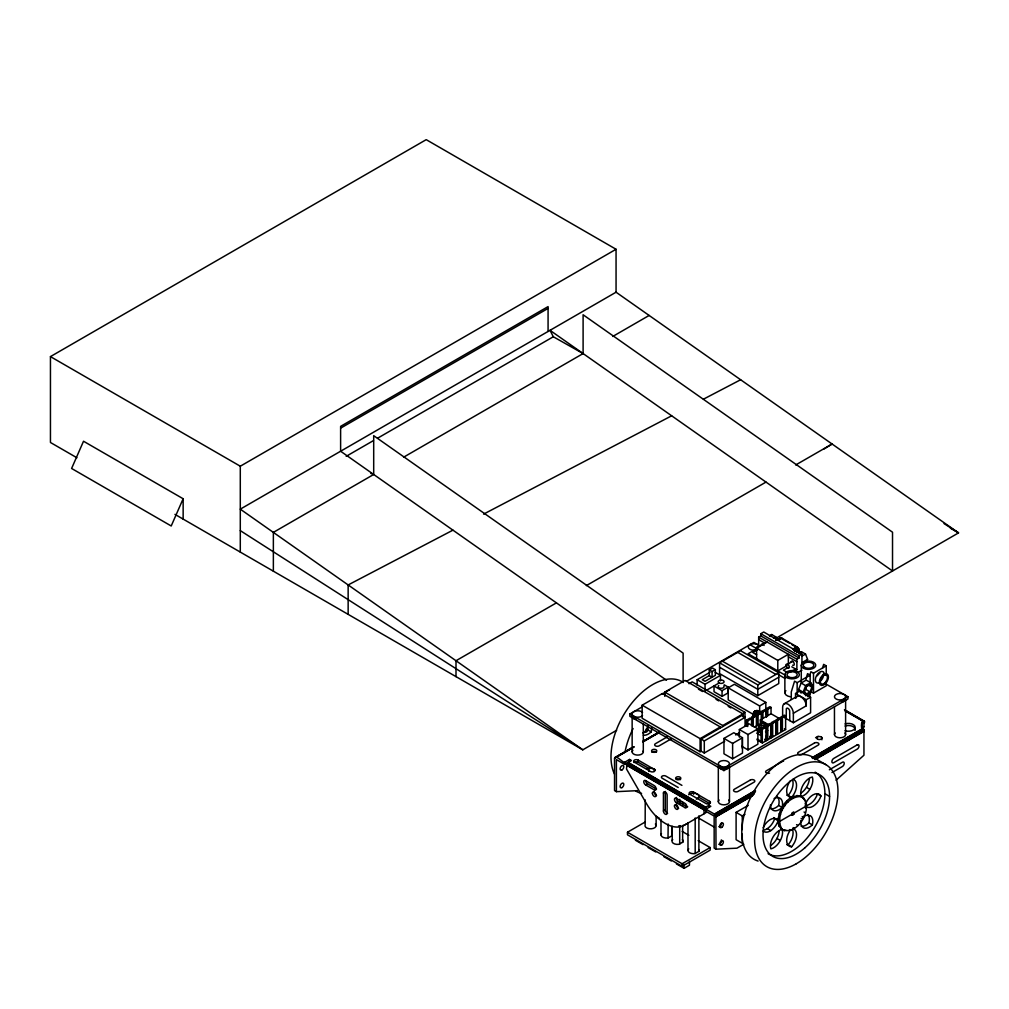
<?xml version="1.0" encoding="UTF-8"?>
<svg xmlns="http://www.w3.org/2000/svg" width="1009" height="1009" viewBox="0 0 1009 1009"><rect width="100%" height="100%" fill="white"/><g stroke="black" fill="none" stroke-linecap="round" stroke-linejoin="round"><path stroke-width="1.5" d="M644.852 822.209L627.484 832.236L627.484 834.796L682.109 866.327L710.147 850.133L710.147 847.573L698.165 840.648M641.875 707.057L629.83 714.006L629.83 716.289L723.894 770.599L847.926 698.997L847.926 696.714L826.346 684.266M633.778 718.559L633.778 716.289M720.325 727.956L720.325 726.959L662.383 693.511L642.165 705.177L642.165 718.282L700.107 751.73L701.091 751.163L704.295 753.017L724.714 741.224M660.996 834.872L660.996 819.409M664.805 696.374L664.805 692.111L685.023 680.432L742.965 713.893L742.965 716.794M661.475 833.623L661.185 834.039A5.575 3.216 0 0 0 668.008 837.974L668.185 824.025M671.88 826.535L671.88 835.805L668.185 837.937M672.221 826.358L672.221 840.27L672.713 839.589M679.7 844.142L679.7 825.602M679.7 803.959L679.7 799.317M682.109 866.327L682.109 863.767L710.147 847.573M682.639 842.452L682.639 825.45M682.639 805.359L682.639 802.256M700.107 751.73L700.107 738.638L720.325 726.959M709.289 675.639L709.289 669.938L712.556 668.059L715.343 669.673L715.343 675.362L705.039 681.315L702.239 679.7L709.289 675.639L712.077 677.253L712.077 671.553L715.343 669.673M719.581 667.264L719.581 673.583L757.797 695.655L778.759 683.547L778.759 672.789L740.543 650.729L719.581 662.825L719.581 667.264L757.809 689.324L778.759 677.228M719.947 768.316L719.947 766.033L629.83 714.006M722.747 726.556L722.747 725.559L742.965 713.893M723.97 738.424L723.97 753.799L732.622 758.793L742.485 753.092L742.485 737.73L733.833 732.723L723.97 738.424L732.622 743.419L732.622 758.793M727.842 768.316L727.842 766.033L847.926 696.714M765.818 714.511L765.818 702.415L734.375 684.266L728.208 687.823L728.208 699.918L753.105 714.284M739.357 737.226L739.357 729.545L749.22 723.844L757.873 728.839L757.873 744.213L748.01 749.914L741.829 746.345M746.496 726.24L746.496 720.174L750.318 717.979L751.554 718.685L751.554 725.748M747.732 726.543L747.732 720.893L751.554 718.685M748.01 749.914L748.01 734.539L757.873 728.839M753.219 726.404L753.219 717.727L751.982 717.008L751.982 725.484M756.422 726.001L756.422 715.873L755.186 715.167L751.982 717.008M756.611 658.7L756.611 648.169L767.181 642.077M756.851 725.496L756.851 714.208L760.054 712.354L761.291 713.06L761.291 724.487M757.191 716.34L757.191 710.487L754.555 711.408L756.624 710.828L759.373 713.577L758.73 713.855C757.393 708.394 754.682 713.073 758.314 711.395C756.258 709.504 753.282 713.413 752.979 715.482L754.114 716.604C753.647 712.253 760.206 707.977 761.404 713.905L758.276 710.664M757.191 710.866L759.865 711.421L761.404 714.183M757.797 695.655L757.797 684.884L719.581 662.825M754.278 727.224L758.087 725.03L758.087 714.914L761.291 713.06M758.604 725.408L758.604 729.116L759.815 731.739L759.815 728.031L758.604 725.408L761.946 723.491M759.651 712.013L759.651 705.972L765.818 702.415M766.588 717.058L766.588 708.583L769.817 706.716L771.04 707.435L771.04 713.741L760.319 719.934L760.319 723.743L758.087 725.03M758.667 646.34L758.667 637.158L760.811 635.922L760.811 633.702L763.725 632.012L801.941 654.084L801.941 664.326M785.62 715.848L782.404 717.714L782.404 730.428L781.18 729.709L781.18 716.995L784.397 715.141L785.62 715.848L785.62 729.494L762.312 742.952L761.076 742.233L761.076 728.599L764.898 726.392L766.134 727.111L766.134 739.824L767.799 738.853L767.799 726.139L766.563 725.433L766.563 739.067L767.799 739.786M761.719 719.858L761.719 711.395L764.923 709.541L766.159 710.248L766.159 716.554M762.955 718.408L762.955 712.102L766.159 710.248M765.982 739.408L766.563 735.548M771.431 736.255L771.431 722.621L774.647 720.767L775.871 721.485L772.667 723.339L772.667 736.04L771.002 737.011L771.002 724.298L769.766 723.579L766.563 725.433M775.871 721.485L775.871 734.199L777.535 733.24L777.535 720.527L780.739 718.673L779.516 717.954L776.299 719.808L776.299 733.442L777.535 734.161M788.357 664.83L788.357 654.299L777.8 660.403L777.8 670.922L787.045 665.587M780.739 718.673L780.739 731.386L782.404 730.428M784.876 692.716L784.876 674.706M786.225 718.597L786.326 708.848A2.459 1.425 60 0 1 788.004 708.381A2.459 1.425 60 0 1 789.669 710.777L789.795 720.653M790.211 780.865A12.537 7.24 -60 0 0 786.679 791.043L786.831 792.872A12.537 7.24 -60 0 0 791.611 797.413L791.611 797.274M793.364 722.721L793.364 713.262A7.593 4.389 60 0 0 788.004 704.181A7.593 4.389 60 0 0 782.631 707.069L782.631 716.516L793.364 722.721L810.593 712.77L810.593 697.219L799.847 691.014L795.533 693.511L795.533 698.089M794.234 671.262L796.883 669.736L796.883 659.218L758.667 637.158M796.883 659.218L799.027 657.982L799.027 655.762L801.941 654.084M801.272 681.743L801.272 665.234M821.906 739.774A2.611 1.513 0 0 0 821.641 739.408L821.641 737.276M843.978 701.28L843.978 698.997M864.562 722.116L862.09 722.835L862.708 723.188C866.025 723.314 864.095 719.581 862.594 721.195A16.333 9.434 -0.1 0 0 862.594 728.031L863.944 729.595L863.944 755.224L836.032 780.234M778.141 822.474C777.561 810.58 787.878 792.481 801.423 796.593C786.604 795.483 774.307 816.836 782.063 829.322L778.986 825.942L778.141 822.474L779.49 823.256M782.101 829.411A12.537 7.24 -60 0 1 781.016 839.084L779.97 841.153A12.537 7.24 -60 0 1 770.863 848.859L770.498 847.219A12.524 7.227 -60 0 1 773.008 837.117L774.269 835.175A12.524 7.227 -60 0 1 782.101 829.411C798.081 837.142 816.331 804.703 800.061 795.811M637.347 790.665L616.398 791.661L614.544 790.589L614.544 758.566C616.045 753.937 622.364 762.804 624.659 762.262L629.591 759.424L631.432 760.483L627.043 763.649L626.501 769.022L646.227 803.189A37.674 21.757 60 0 0 684.329 825.185L705.896 812.724L705.896 809.168L714.397 814.099L715.873 816.243L716.012 849.174L736.961 848.178L743.772 844.243M704.055 810.24L705.896 807.036L708.986 805.258L710.828 806.33L704.055 810.24L704.055 813.796M799.115 653.618L799.128 649.859L797.261 647.034L781.483 637.915L780.108 637.94L779.478 639.214M756.107 716.251L757.191 711.269L758.73 710.777C760.849 716.894 748.665 708.999 759.298 711.799C757.633 709.264 753.193 713.577 753.42 716.087M752.828 714.826L754.555 711.408L752.979 715.482M752.979 714.183L753.95 711.938M758.163 715.154L757.986 714.031C750.166 714.132 757.873 708.217 760.963 713.048L760.836 713.615C760.332 710.298 755.249 710.664 753.42 713.048L754.518 714.586L757.191 715.23M805.914 679.044L807.553 673.659L810.151 675.147L810.151 684.354M809.697 675.753L810.921 671.717L813.506 673.205L826.232 665.864L826.232 675.059M822.411 668.412L823.647 664.363L826.232 665.864M801.121 693.133L798.598 689.538L801.121 683.017L806.178 680.104L810.744 682.74L813.267 686.334L810.744 692.842L805.686 695.769M804.841 694.57L803.151 692.174L805.686 685.653L810.744 682.74M806.885 685.679L805.497 689.248L810.063 691.884L811.904 687.116L810.063 684.48L806.368 686.625L804.514 691.392L806.368 694.015L810.063 691.884M183.146 498.749L171.215 525.979L71.601 468.466L83.52 441.236L183.146 498.749L183.146 519.093M779.112 830.886A12.537 7.24 -60 0 1 777.573 837.092L776.526 839.16A12.537 7.24 -60 0 1 770.649 845.529M792.09 815.184L793.78 812.27L792.935 812.346A1.677 0.971 -60 0 0 791.75 814.414L779.516 821.477L774.71 818.703A12.537 7.24 -60 0 0 773.853 817.593M862.317 729.393L863.944 726.745L863.944 721.498L845.265 710.714M793.78 812.27A1.677 0.971 -60 0 1 793.78 814.213L792.935 815.095A1.677 0.971 -60 0 1 791.75 814.414M770.334 636.502L771.708 634.535L775.833 636.919L776.867 639.58M800.036 653.643L801.411 651.688L805.535 654.072L807.604 659.394L805.535 662.32M688.743 794.751A5.575 3.216 0 0 1 695.706 793.389A5.575 3.216 0 0 1 698.96 797.198L696.361 799.153M698.96 849.616A5.575 3.216 0 0 1 698.96 851.293L695.012 853.564A5.575 3.216 0 0 1 689.147 852.416A5.575 3.216 0 0 1 688.743 848.846M753.42 713.577L754.215 712.19L753.13 714.536L755.085 716.012L757.191 711.269L759.865 711.509M774.71 818.703A12.537 7.24 -60 0 1 768.404 827.872L766.764 828.982A12.537 7.24 -60 0 1 763.561 830.142M763.132 827.758A12.537 7.24 -60 0 1 770.22 819.598L771.86 818.829A12.537 7.24 -60 0 1 778.166 820.695A12.537 7.24 -60 0 1 771.86 829.865L770.22 830.975A12.537 7.24 -60 0 1 763.132 830.987M804.387 816.041L802.76 817.076L805.977 815.335L810.227 815.613A12.537 7.24 -60 0 1 812.371 824.895A12.461 7.202 -60 0 1 803.278 827.708L802.243 826.863A12.461 7.202 -60 0 1 800.793 820.494M824.05 448.967L832.084 444.01L795.672 464.985M862.859 728.372L812.119 757.683M723.894 770.599L723.894 768.328L727.842 766.033M76.911 457.758L50.45 442.484L50.45 356.606L426.214 139.658L616.058 249.261L616.058 292.206L958.55 532.878L775.58 638.508M50.45 356.606L240.293 466.208L616.058 249.261M341.067 427.904L548.013 308.439M616.058 292.206L240.293 509.154L582.786 749.826L616.676 730.251M346.201 456.32L373.456 440.592M377.543 438.234L553.31 336.754L583.101 353.566L583.101 314.77L892.524 532.21L892.524 570.993L550.031 330.321L553.31 336.754M683.118 682.589L683.118 653.113L373.696 435.674L373.696 474.47L273.363 532.386L273.363 571.182M403.613 457.191L583.101 353.566M612.753 336.451L649.128 315.451M556.413 602.865L456.005 660.731L456.005 676.623M586.355 585.611L766.008 482.088M686.448 681.327L753.862 642.405L757.797 644.688M769.388 635.884L771.708 634.535M688.97 683.711L692.174 681.857L744.945 712.316L745.121 726.417M697.143 685.174L697.143 679.7L709.983 672.297M757.986 647.072L762.918 644.234M773.512 638.256L775.833 636.919M757.343 648.434L748.098 653.782L785.103 675.135M757.519 649.758L752.777 652.495L756.624 654.715M776.173 640.211L780.335 637.827M775.984 640.374L780.878 637.764M776.993 640.097L781.168 637.814M777.561 640.185L781.483 637.915M777.863 640.337L781.798 638.066M705.039 691.089L705.039 684.266L720.451 675.362L720.451 680.835M706.325 690.358L719.165 682.942M793.024 649.09L796.946 646.819M793.339 649.291L797.261 647.034M722.053 690.661L728.208 687.104L728.208 692.805L722.053 696.361L714.031 691.733L714.031 686.044L722.053 690.661L722.053 696.361M793.642 649.544L797.577 647.286M793.944 649.846L797.867 647.576M794.222 650.174L798.157 647.904M794.487 650.528L798.409 648.257M794.714 650.906L798.649 648.648M794.915 651.309L798.838 649.039M796.391 650.956L799.002 649.443M796.517 651.36L799.128 649.859M796.606 651.764L799.216 650.25M796.643 652.155L799.267 650.641M614.796 757.645L633.791 746.673M642.619 741.577L658.902 732.168M796.643 652.52L799.267 651.007M614.683 757.835L633.69 746.862M642.834 741.577L659.117 732.181M614.607 758.049L633.614 747.076M643.061 741.615L659.344 732.219M614.557 758.289L633.803 747.19M643.301 741.703L659.583 732.294M799.09 653.025L801.411 651.688M787.688 664.225L792.62 661.374A2.321 1.337 60 0 1 794.26 664.212A2.321 1.337 60 0 1 792.62 665.158M802.054 656.077L805.535 654.072M667.428 736.784L655.409 743.721A2.611 1.513 0 0 0 655.409 745.853A2.611 1.513 0 0 0 659.117 745.865L671.136 738.916M757.797 684.884L778.759 672.789M788.155 667.441L783.413 670.178L787.247 672.398M616.398 791.661L616.398 759.626L624.659 764.406L629.591 761.555L629.591 759.424M801.802 662.736L807.604 659.394M790.905 671.767L795.647 669.03M798.031 672.423L801.941 670.165M741.741 714.17L744.945 712.316M791.283 699.199L791.283 691.934L794.562 681.163L797.148 682.652L810.151 675.147M701.091 739.055L741.918 715.482L745.121 717.336L704.295 740.909L701.091 739.055L701.091 751.163M753.219 717.727L756.422 715.873M766.588 708.583L767.824 709.289L771.04 707.435M784.27 703.765L797.173 696.324M645.609 784.901L654.248 789.883A2.611 1.513 60 0 0 656.09 788.811A2.611 1.513 60 0 0 654.248 785.607L645.609 780.625A2.611 1.513 60 0 0 643.767 781.698A2.611 1.513 60 0 0 645.609 784.901L647.463 783.829L656.09 788.811A2.611 1.513 60 0 0 656.569 789.013M735.599 734.943L739.685 732.584M807.553 696.576L810.151 695.075L810.151 692.01M811.16 691.783L813.506 693.133L826.232 685.792L826.232 681.189M795.533 693.511L806.279 699.704L810.593 697.219M732.622 743.419L742.485 737.73M654.248 789.883L656.09 788.811M767.799 726.139L771.002 724.298M761.076 728.599L762.312 729.305L766.134 727.111M793.364 713.262L806.279 705.808L806.279 699.704M663.43 793.049A2.611 1.513 60 0 1 665.272 791.977A2.611 1.513 60 0 1 667.126 795.18L667.126 813.115A2.611 1.513 60 0 1 665.272 814.187A2.611 1.513 60 0 1 663.43 810.984L663.43 793.049L665.272 791.977A2.611 1.513 60 0 1 665.335 791.46M765.982 738.474L767.799 738.853M676.307 802.622L684.934 807.604A2.611 1.513 60 0 0 686.788 806.532A2.611 1.513 60 0 0 684.934 803.341L676.307 798.346A2.611 1.513 60 0 0 674.466 799.418A2.611 1.513 60 0 0 676.307 802.622L678.162 801.55L686.788 806.532A2.611 1.513 60 0 0 687.709 806.784M663.43 810.984L665.272 809.924L665.272 791.977M684.934 807.604L686.788 806.532M815.575 737.743L818.198 736.217M782.391 761.518L766.373 770.775A2.611 1.501 0 0 0 766.146 772.755A2.611 1.501 0 0 0 769.526 773.134M863.944 726.745L862.102 727.817L862.102 724.084M714.397 814.099L755.123 790.589M714.637 814.288L755.35 790.779M812.359 757.873L862.581 728.876L863.401 729.911L863.931 731.437L815.07 759.651M714.864 814.515L755.59 791.006M812.586 758.087L862.809 729.103M715.078 814.755L754.442 792.04M812.8 758.339L863.023 729.343M715.28 815.032L754.644 792.305M813.002 758.617L863.225 729.621M715.469 815.322L754.82 792.595M814.54 758.112L863.401 729.911M715.621 815.625L753.635 793.679M814.704 758.415L863.565 730.213M715.759 815.928L753.761 793.995M814.843 758.73L863.704 730.516M715.873 816.243L753.874 794.297M814.944 759.045L863.805 730.831M715.949 816.558L752.588 795.395M815.02 759.348L863.881 731.147M715.986 816.849L752.638 795.697M742.271 834.153L742.271 843.272L736.103 839.702L736.103 812.371L748.274 805.346M736.103 812.371L742.271 815.928L744.97 814.364M829.36 769.779L842.364 762.262A2.611 1.513 -60 0 1 844.218 763.334A2.611 1.513 -60 0 1 842.376 766.537L831.958 772.541M676.408 863.893L684.077 868.32L689.462 865.205L689.462 861.282M794.121 813.04L806.418 805.951L805.056 805.169M765.478 728.107L767.698 726.821M765.478 731.802L767.698 730.529M452.94 530.154L348.143 584.943L348.143 614.355M483.588 514.123L671.666 415.796M703.399 399.211L740.631 379.75M862.96 720.931L862.708 723.188L863.944 721.763L845.075 710.878M754.518 711.509L756.22 710.941M646.605 769.236L649.102 768.404A5.575 3.216 0 0 1 655.371 769.905M755.009 711.055L757.191 711.269L759.764 713.275M756.107 710.664L755.085 711.799L757.191 711.269L757.986 714.031M756.397 710.601L757.191 710.538M783.161 830.066L786.188 830.42M763.46 723.73L766.487 724.197M759.815 728.031L762.842 728.511M370.845 473.398L373.696 474.47M769.968 808.423L770.8 808.739A12.537 7.24 -60 0 0 778.645 805.459L783.451 808.234M781.571 638.672L789.379 643.162M758.276 711.559L760.168 712.77M863.944 729.595L862.581 728.876M950.364 528.161L958.55 532.878L944.046 523.595M791.888 644.612L797.186 647.69A2.409 1.387 60 0 1 798.333 649.165M760.811 633.702L799.027 655.762M760.811 635.922L799.027 657.982M758.667 639.643L764.746 643.162M788.37 656.796L796.883 661.715M791.8 666.81L796.883 669.736M756.611 648.169L777.8 660.403M749.914 644.688L757.797 649.241M807.351 684.48L811.904 687.116M801.121 683.017L805.686 685.653M844.659 709.844L864.309 721.195M844.432 709.844L864.499 721.612M778.128 674.453L784.952 678.401M737.705 652.356L775.921 674.428M798.598 689.538L803.151 692.174M722.419 661.185L760.635 683.244M715.192 672.322L720.451 675.362M709.289 669.938L712.077 671.553M781.18 716.995L782.404 717.714M724.21 684.796L728.208 687.104M728.208 687.823L759.651 705.972M771.04 713.741L780.386 719.14M761.719 711.395L762.955 712.102M776.299 719.808L777.535 720.527M784.397 728.775L785.62 729.494M697.143 679.7L705.039 684.266M756.851 714.208L758.087 714.914M771.431 722.621L772.667 723.339M760.319 719.934L772.326 726.871M776.299 732.521L777.535 733.24M698.442 689.172L702.504 691.518M716.037 699.325L718.736 700.889M728.208 706.363L730.92 707.927M825.766 764.608L812.939 757.204A58.926 34.041 -60 0 0 752.109 794.613A58.926 34.041 -60 0 0 758.112 861.055M746.496 720.174L747.732 720.893M771.431 735.334L772.667 736.04M769.766 736.293L771.002 737.011M769.766 737.226L771.002 737.932M756.636 730.491L760.647 732.811M756.636 733.089L760.647 735.397M764.898 739.105L766.134 739.824M764.898 740.026L766.134 740.745M757.078 739.004L761.076 741.312M739.357 729.545L748.01 734.539M757.078 739.925L761.076 742.233M664.805 692.111L722.747 725.559M824.895 793.717L829.587 796.416M805.914 806.279A12.537 7.24 -60 0 0 811.375 807.049L813.002 806.279A12.537 7.24 -60 0 0 820.948 796L817.492 794.007A12.537 7.24 -60 0 1 809.546 804.287L807.919 805.056A12.537 7.24 -60 0 1 806.342 805.447M810.227 788.748A12.537 7.24 -60 0 0 812.359 777.006A12.537 7.24 -60 0 0 803.252 784.725L802.205 786.78A12.537 7.24 -60 0 0 801.121 796.467L803.87 798.119M642.165 705.177L700.107 738.638M797.034 795.445L798.384 796.24M805.586 800.705L802.521 797.337M793.629 796.29L794.978 797.072M805.081 803.391L806.443 804.186M786.768 795.231A12.537 7.24 -60 0 0 788.155 795.42L792.973 798.195M790.085 798.258L791.447 799.04M805.018 807.528L806.38 808.31M786.654 801.222L788.004 802.004M804.047 812.018L805.396 812.8M783.552 804.993L784.914 805.775M802.218 816.571L803.568 817.353M646.378 729.116L651.196 731.891A12.701 7.328 -60 0 0 651.625 727.88M792.09 813.241L793.78 814.213M801.121 818.413L802.483 819.194M807.831 814.477A12.537 7.24 -60 0 1 808.915 822.903L812.371 824.895M781.004 809.294L782.366 810.076M779.175 813.859L780.537 814.641M796.568 824.643L797.93 825.425M778.204 818.349L779.553 819.131M793.137 827.62L794.487 828.402M789.593 829.587L790.955 830.369M778.986 825.942L780.348 826.724M767.332 828.603L770.775 830.596M776.88 838.454L780.335 840.447M786.768 844.634A12.537 7.24 -60 0 0 788.155 844.81L791.611 846.803A12.537 7.24 -60 0 0 796.542 834.784L796.391 832.993A12.537 7.24 -60 0 0 793.011 828.654M638.155 760.092L654.185 769.35L654.185 771.481A2.611 1.513 0 0 1 650.477 771.481L634.459 762.224A2.611 1.513 0 0 1 634.459 760.092A2.611 1.513 0 0 1 638.155 760.092L638.155 762.224L648.926 768.454L648.926 771.544M681.92 785.368L665.89 776.11A2.611 1.513 0 0 0 662.194 776.11A2.611 1.513 0 0 0 662.194 778.242L678.225 787.499M693.637 792.128L709.655 801.373A2.611 1.513 0 0 1 709.655 803.517A2.611 1.513 0 0 1 705.959 803.517L689.929 794.26A2.611 1.513 0 0 1 689.929 792.128A2.611 1.513 0 0 1 693.637 792.128L693.637 794.26M698.884 797.299L709.655 803.517L709.655 801.373M628.115 762.426L705.657 807.187M627.875 762.615L705.417 807.389M627.648 762.842L705.19 807.604M627.434 763.081L704.976 807.856M627.232 763.359L704.774 808.121M627.043 763.649L704.597 808.411M626.892 763.952L704.433 808.714M626.753 764.254L704.295 809.029M626.639 764.57L704.194 809.344M626.564 764.885L704.118 809.647M626.526 765.175L704.068 809.95M705.896 811.312L714.158 816.079L714.158 848.102L716.012 849.174M174.948 514.363L582.786 749.826L240.293 530.62M698.594 818.047L714.435 827.203M655.535 816.041L659.533 818.349M682.172 831.429L688.832 835.275M627.484 832.236L682.109 863.767M635.38 840.207L643.048 844.634M648.106 847.547L655.774 851.974M663.682 856.553L671.351 860.98M719.947 766.033L723.894 768.328M780.701 828.54L784.51 830.848M666.482 680.205L340.613 451.225L340.613 426.366L548.076 306.597L548.076 331.457M760.168 712.19L760.963 713.577L760.269 713.048M776.816 796.429L777.561 797.034A12.537 7.24 -60 0 1 778.645 805.459M863.212 730.97L863.944 731.727M845.605 698.997L845.605 734.59M834.456 706.729L834.456 734.59M813.506 673.205L813.506 693.133M797.148 682.652L797.148 693.385M767.824 709.289L767.824 715.595M762.312 729.305L762.312 742.952M742.283 739.685L742.283 748.224M742.271 815.928L742.271 829.6M729.482 801.625L729.482 766.033A5.575 3.216 0 0 1 725.345 769.148M718.32 801.625L718.32 766.033A5.575 3.216 0 0 0 722.457 769.148M708.986 805.258L708.986 807.389M704.295 740.909L704.295 753.017M698.884 815.84L698.884 851.394M695.188 817.971L695.188 853.526M687.987 822.638L687.987 850.448M684.077 864.385L684.077 868.32M656.127 816.344L656.127 825.614M645.23 799.948L645.155 824.782A5.575 3.216 0 0 0 651.272 828.805A5.575 3.216 0 0 0 655.371 824M643.301 724.021L643.301 751.869M632.139 716.289L632.139 751.869M624.659 762.262L624.659 764.406M240.293 466.208L240.293 552.087M680.621 825.93A37.674 21.757 60 0 1 678.54 825.993M686.17 824.113A37.674 21.757 60 0 1 683.534 825.324M667.605 813.33A2.611 1.513 60 0 1 665.272 809.924M647.463 783.829A2.611 1.513 60 0 1 645.609 780.625M656.569 795.571A2.611 1.513 60 0 1 654.311 791.649M678.162 801.55A2.611 1.513 60 0 1 676.56 797.425M678.641 808.31A2.611 1.513 60 0 1 676.698 806.418A2.611 1.513 60 0 1 676.56 803.971M654.185 769.35A2.611 1.513 0 0 1 654.185 771.481M651.915 752.222A2.611 1.513 0 0 1 656.443 752.222M676.371 779.314A2.611 1.513 0 0 1 680.482 779.629M634.043 762.539A2.611 1.513 0 0 1 638.155 762.224M782.934 761.278A2.611 1.513 0 0 1 783.564 761.127M861.547 727.628A16.333 9.434 -0.1 0 1 862.594 723.327M728.725 800.011A5.575 3.216 0 0 1 723.894 804.841A5.575 3.216 0 0 1 719.064 800.011M643.111 751.037A5.575 3.216 0 0 1 636.994 755.073A5.575 3.216 0 0 1 632.895 750.267M844.861 732.975A5.575 3.216 0 0 1 840.03 737.806A5.575 3.216 0 0 1 835.2 732.975M845.012 723.92A6.798 3.922 0 0 1 855.216 727.312A6.798 3.922 0 0 1 845.012 730.718M845.012 726.051A6.798 3.922 0 0 1 852.555 726.341A6.798 3.922 0 0 1 854.976 730.466M845.416 699.83A5.575 3.216 0 0 1 841.468 702.113M636.275 719.392A5.575 3.216 0 0 1 632.34 717.122M642.556 715.621A5.575 3.216 0 0 1 634.131 716.478A5.575 3.216 0 0 1 634.131 711.534A5.575 3.216 0 0 1 642.556 712.392M756.649 649.758A5.575 3.216 0 0 1 748.804 648.333A5.575 3.216 0 0 1 751.945 643.944A5.575 3.216 0 0 1 759.247 646.126M721.309 839.917A2.611 1.513 -60 0 1 721.006 842.666A2.611 1.513 -60 0 1 718.774 844.293M721.498 822.676A2.611 1.513 -60 0 1 720.83 825.299A2.611 1.513 -60 0 1 718.786 826.648M815.146 772.162A47.07 27.18 -60 0 1 815.146 826.535A47.07 27.18 -60 0 1 768.076 853.702M651.196 731.891A12.701 7.328 -60 0 1 643.301 735.145M641.573 793.351A58.926 34.003 -60 0 1 635.998 791.17M625.239 750.91A58.926 34.003 -60 0 1 633.097 728.548M661.841 694.293A58.926 34.003 -60 0 1 669.547 689.891M614.456 774.017A58.926 34.003 -60 0 1 629.2 706.502A58.926 34.003 -60 0 1 682.109 681.693M820.948 796A12.537 7.24 -60 0 0 813.002 794.89L811.375 796A12.537 7.24 -60 0 0 805.914 803.063M791.611 846.803A12.537 7.24 -60 0 1 786.679 840.484L786.831 838.517A12.537 7.24 -60 0 1 790.211 830.256M770.397 804.968A12.537 7.24 -60 0 0 772.995 810.252L774.256 810.731A12.537 7.24 -60 0 0 782.101 807.452A12.537 7.24 -60 0 0 781.016 799.027L779.957 798.169A12.537 7.24 -60 0 0 774.092 798.586M793.011 779.251A12.537 7.24 -60 0 1 796.542 785.343L796.391 787.361A12.537 7.24 -60 0 1 791.611 797.413M801.121 796.467A12.537 7.24 -60 0 0 808.966 790.69L809.861 789.315L806.405 787.323L805.51 788.697A12.537 7.24 -60 0 1 800.894 793.137M646.567 732.118A19.184 11.074 -60 0 1 647.74 729.898A12.701 7.328 -60 0 0 648.182 725.887M647.74 729.898A12.701 7.328 -60 0 1 642.859 732.95M809.357 778.481A12.537 7.24 -60 0 1 806.771 786.755M792.494 780.033A12.537 7.24 -60 0 1 793.087 783.35L792.935 785.368A12.537 7.24 -60 0 1 788.155 795.42M792.494 829.436A12.537 7.24 -60 0 1 792.935 831L793.087 832.791A12.537 7.24 -60 0 1 788.155 844.81M808.915 822.903A12.461 7.202 -60 0 1 801.096 826.194M644.688 732.471A19.184 11.074 -60 0 1 648.446 725.976M790.236 696.74A7.24 4.175 0 0 1 785.847 690.623M723.857 685.918A2.964 1.715 0 0 1 720.741 688.277A2.964 1.715 0 0 1 718.774 685.54M761.278 645.18A2.321 1.337 60 0 1 762.299 644.007A2.321 1.337 60 0 1 764.078 645.457M790.98 662.32A2.321 1.337 60 0 1 792.62 661.374M757.166 650.137A2.321 1.337 60 0 1 756.473 647.374A2.321 1.337 60 0 1 758.415 647.387M780.197 639.164A2.409 1.387 60 0 1 780.411 638.811M672.158 840.371A5.575 3.216 0 0 0 678.981 844.319L682.929 842.036A5.575 3.216 0 0 0 682.374 839.589M795.76 698.178A7.593 4.389 60 0 1 801.587 697.181A7.593 4.389 60 0 1 806.279 705.808M765.339 725.774A2.27 1.312 0 0 1 764.759 727.048M764.28 727.249A2.27 1.312 0 0 1 761.543 727.048A2.27 1.312 0 0 1 761.19 725.458M818.69 683.017A6.445 3.721 -60 0 1 816.647 675.387A6.445 3.721 -60 0 1 824.277 673.344M823.331 674.189A5.058 2.913 -60 0 1 819.876 681.378M817.34 675.79A5.058 2.913 -60 0 1 819.876 673.129M750.343 780.02L734.312 789.278A2.611 1.513 0.3 0 0 734.312 791.422A2.611 1.513 0.3 0 0 738.008 791.434L754.038 782.177A2.611 1.513 0.1 0 0 754.038 780.02A2.611 1.513 0.1 0 0 750.343 780.02M814.452 743.015L798.422 752.26A2.611 1.501 -0.1 0 0 798.422 754.391A2.611 1.501 -0.1 0 0 802.117 754.391L818.148 745.134A2.611 1.501 0 0 0 818.148 743.015A2.611 1.501 0 0 0 814.452 743.015M857.171 744.894L833.737 758.427A2.611 1.513 -60 0 0 831.895 761.631A2.611 1.513 -60 0 0 833.737 762.69L857.171 749.17A2.611 1.513 -60 0 0 859.012 745.966A2.611 1.513 -60 0 0 857.171 744.894M844.861 695.113L843.978 694.444A5.575 3.216 0 0 0 834.784 695.617A5.575 3.216 0 0 0 840.522 699.931A5.575 3.216 0 0 0 844.861 695.113M722.04 827.115A2.611 1.513 -60 0 0 722.86 823.067A2.611 1.513 -60 0 0 719.77 825.803A2.611 1.513 -60 0 0 722.04 827.115M722.028 844.76A2.611 1.513 -60 0 0 722.86 840.711A2.611 1.513 -60 0 0 719.77 843.461A2.611 1.513 -60 0 0 722.028 844.76M674.466 805.964A2.611 1.513 60 0 0 677.241 809.42A2.611 1.513 60 0 0 677.241 805.724A2.611 1.513 60 0 0 674.466 805.964M652.394 793.225A2.611 1.513 60 0 0 655.169 796.681A2.611 1.513 60 0 0 655.169 792.986A2.611 1.513 60 0 0 652.394 793.225M676.913 779.553A2.611 1.513 0 0 0 680.835 778.242A2.611 1.513 0 0 0 676.913 776.943A2.611 1.513 0 0 0 676.913 779.553M652.873 752.146A2.611 1.513 0 0 0 656.796 750.847A2.611 1.513 0 0 0 652.873 749.536A2.611 1.513 0 0 0 652.873 752.146M817.53 739.092A2.611 1.513 0 0 0 821.906 738.424A2.611 1.513 0 0 0 818.703 736.57A2.611 1.513 0 0 0 817.53 739.092M721.107 766.55A5.575 3.216 0 0 0 729.482 763.763A5.575 3.216 0 0 0 721.107 760.975A5.575 3.216 0 0 0 721.107 766.55M621.948 769.955A2.611 1.513 -60 0 0 623.549 765.831A2.611 1.513 -60 0 0 620.346 767.672A2.611 1.513 -60 0 0 621.948 769.955M621.948 787.6A2.611 1.513 -60 0 0 623.549 783.476A2.611 1.513 -60 0 0 620.346 785.33A2.611 1.513 -60 0 0 621.948 787.6M796.328 863.742A58.926 34.041 -60 0 0 832.387 770.737A58.926 34.041 -60 0 0 760.168 812.447A58.926 34.041 -60 0 0 796.328 863.742M804.905 847.8A47.07 27.18 -60 0 0 819.838 774.874A47.07 27.18 -60 0 0 764.154 824.252A47.07 27.18 -60 0 0 804.905 847.8M719.329 683.093A2.964 1.715 0 0 0 724.058 681.958A2.964 1.715 0 0 0 719.985 680.154A2.964 1.715 0 0 0 719.329 683.093M786.995 677.657A7.24 4.175 0 0 0 799.103 675.778A7.24 4.175 0 0 0 790.236 670.67A7.24 4.175 0 0 0 786.995 677.657M788.483 676.799A5.121 2.964 0 0 0 797.06 675.462A5.121 2.964 0 0 0 790.779 671.843A5.121 2.964 0 0 0 788.483 676.799M803.391 668.185A7.24 4.175 0 0 0 815.499 666.318A7.24 4.175 0 0 0 806.632 661.198A7.24 4.175 0 0 0 803.391 668.185M804.753 667.403A5.297 3.065 0 0 0 813.632 666.028A5.297 3.065 0 0 0 807.137 662.282A5.297 3.065 0 0 0 804.753 667.403M786.049 665.171A2.321 1.337 60 0 0 788.508 668.223A2.321 1.337 60 0 0 788.508 664.944A2.321 1.337 60 0 0 786.049 665.171M761.543 725.055A2.27 1.312 0 0 0 765.339 724.462A2.27 1.312 0 0 0 762.564 722.86A2.27 1.312 0 0 0 761.543 725.055M825.059 683.976A6.445 3.721 -60 0 0 827.103 673.974A6.445 3.721 -60 0 0 819.472 680.747A6.445 3.721 -60 0 0 825.059 683.976M824.807 683.017A5.058 2.913 -60 0 0 826.409 675.185A5.058 2.913 -60 0 0 820.431 680.495A5.058 2.913 -60 0 0 824.807 683.017"/></g></svg>
